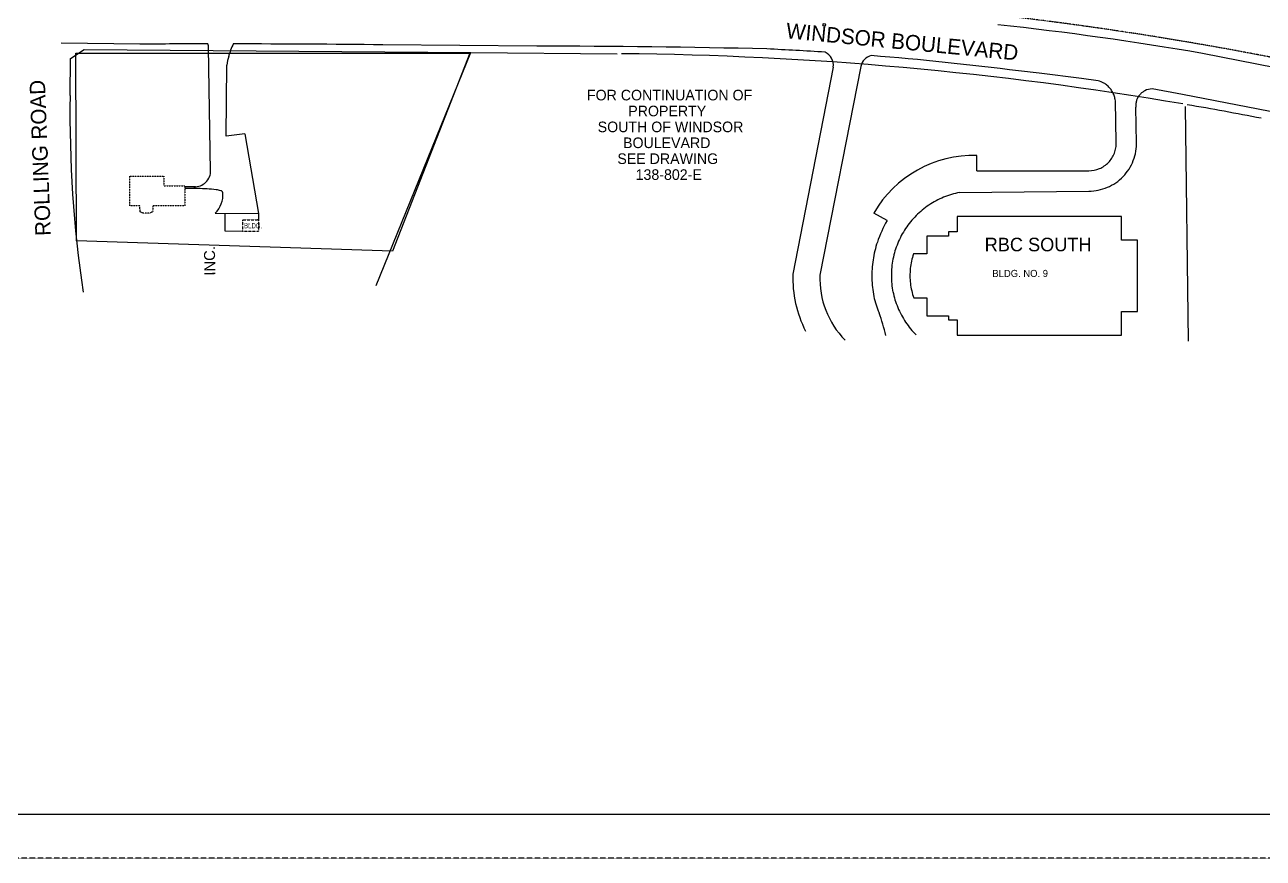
# Model space of a CAD drawing. Header units: inches. Extents: x -46627 to 16189, y -40789 to 47130.
# Drawn here: x -37545 to -20712, y -40789 to -29464 of the extents above; entities that cross this region are included whole.
import ezdxf
from ezdxf.enums import TextEntityAlignment as Align

# ---------------------------------------------------------------- set-up
doc = ezdxf.new("R2010")
doc.units = ezdxf.units.IN
doc.header["$MEASUREMENT"] = 0
for name, pattern in [('DASHED', [0.75, 0.5, -0.25]), ('DIVIDE', [1.25, 0.5, -0.25, 0, -0.25, 0, -0.25]), ('HIDDEN', [0.375, 0.25, -0.125]), ('HIDDEN2', [0.1875, 0.125, -0.0625])]:
    doc.linetypes.add(name, pattern=pattern)
for name, color, linetype in [('19', 7, 'CONTINUOUS'), ('4', 7, 'CONTINUOUS'), ('41', 7, 'CONTINUOUS'), ('55', 7, 'CONTINUOUS'), ('56', 7, 'CONTINUOUS'), ('6', 7, 'CONTINUOUS'), ('7', 7, 'CONTINUOUS'), ('8', 7, 'CONTINUOUS'), ('9', 7, 'CONTINUOUS')]:
    doc.layers.add(name, color=color, linetype=linetype)
doc.styles.add('txt', font='TXT', dxfattribs={"height": 0.2})

msp = doc.modelspace()

# ---------------------------------------------------------------- linework, layer by layer
at = {"layer": '19', "color": 62, "linetype": 'Continuous'}
for p, q in [((-34826.3192, -32024.4623), (-34824.3428, -32264.4875)), ((-34370.2724, -32028.2615), (-34369.5812, -32112.2591)), ((-34824.3428, -32264.4875), (-34584.3176, -32266.4867))]:
    msp.add_line(p, q, dxfattribs=at)
at = {"layer": '19', "color": 2, "linetype": 'Continuous'}
msp.add_circle((-26678.306, -29465.5055, -0.0012), 18.1363, dxfattribs=at)
at = {"layer": '4', "color": 1, "linetype": 'Continuous'}
for p, q in [((-35979.1004, -29726.7323), (-37051.2824, -29715.6827)), ((-35018.8868, -31451.8679), (-35047.1624, -29771.6339)), ((-30586.7672, -29754.9491), (-32679.1148, -29736.6323)), ((-20544.4412, -30048.3071), (-21537.1352, -29853.8147)), ((-34807.0928, -30978.4235), (-34796.81, -30013.2515)), ((-26556.9104, -30039.7307), (-27104.5484, -32851.6331)), ((-26180.948, -30029.3315), (-26737.7756, -32865.4823)), ((-21810.44, -30412.2371), (-22223.0516, -30335.2079)), ((-13982.6588, -31934.0759), (-21810.44, -30412.2371)), ((-22711.0436, -31061.6831), (-22722.0152, -30495.9658)), ((-22434.5684, -31073.2259), (-22444.6664, -30584.2943)), ((-34554.7232, -30945.1103), (-34807.0928, -30978.4235)), ((-34554.7232, -30945.1103), (-34370.2724, -32028.2615)), ((-24605.8556, -31448.7683), (-24605.8832, -31241.4479)), ((-24605.8556, -31448.7683), (-23081.0336, -31448.5739)), ((-35223.5492, -31665.2567), (-35369.2952, -31665.2891)), ((-35192.9864, -31689.2507), (-35369.2904, -31689.2891)), ((-24841.046, -31742.8175), (-23080.9856, -31724.8127)), ((-34958.3324, -32023.3619), (-34370.2724, -32028.2615)), ((-25824.9644, -32125.7051), (-26004.3704, -32022.1223))]:
    msp.add_line(p, q, dxfattribs=at)
msp.add_lwpolyline([(-22955.7992, -30225.6815), (-23183.612, -30193.9931), (-23755.4612, -30120.1907), (-24036.38, -30091.9307)], dxfattribs=at)
for centre, radius, start, end in [((-29048.0151, -73446.143, 0), 44235.0239, 80.22452529, 83.86624971), ((-34924.2485, -230614.9848, 0), 200890.5767, 90.037961111, 90.300936111), ((-35191.0212, -29778.0119), 144, 359.38961111, 21.83543611), ((-34020.3845, -30086.2309), 778.257, 151.9978, 166.14196667), ((-34924.2485, -230614.9848, 0), 200890.5767, 89.359777778, 89.938744444), ((-30791.1997, -175619.504, 0), 145864.805, 88.690713889, 89.919675), ((-29500.5199, -72924.4739, 0), 43180.0142, 86.23939167, 87.28914167), ((-34324.7755, -30038.934), 472.7324, 161.74805278, 176.92769167), ((-26747.304, -30012.5949), 192.0974, 351.88991667, 65.75916667), ((-25993.8032, -30069.943), 192.0974, 103.78936389, 167.76104722), ((-29500.5199, -72924.4739, 0), 43180.0142, 82.73039444, 85.40274167), ((-23036.7339, -30531.6366), 316.479, 60.34464577, 75.18287545), ((-23036.752, -30531.6679, 0), 316.5152, 49.5715, 60.34459444), ((-23036.7785, -30531.699, 0), 316.556, 38.79934167, 49.57151111), ((-23036.8051, -30531.7206, 0), 316.5903, 28.02797778, 38.79936667), ((-23036.8255, -30531.7317, 0), 316.6135, 17.25715, 28.02801389), ((-23036.8337, -30531.7345, 0), 316.6222, 6.48652778, 17.25719444), ((-22215.2461, -30565.2559, 0), 230.2044, 139.06470207, 160.78331632), ((-22215.2856, -30565.2249, 0), 230.1543, 128.203125, 139.06409167), ((-22215.301, -30565.2055, 0), 230.1295, 117.34135278, 128.2031), ((-22215.3087, -30565.1911, 0), 230.1132, 91.92829722, 117.34131389), ((-22215.1605, -30565.2747), 230.2927, 171.64174147, 184.73736702), ((-22215.2113, -30565.2686, 0), 230.2415, 160.783175, 171.6414), ((-23082.0171, -31076.1602), 371.2587, 338.91744444, 350.44356667), ((-23082.0515, -31076.1541), 371.2936, 350.443525, 1.968925), ((-23082.1663, -31076.1793), 647.6051, 350.443525, 1.968925), ((-23082.1956, -31076.1797), 647.6344, 1.96887222, 2.220525), ((-24650.7248, -32804.0698), 1563.2652, 88.35628056, 149.98664722), ((-23081.9287, -31076.2057), 371.1587, 315.862175, 327.39036667), ((-23081.9728, -31076.1774), 371.2112, 327.39036389, 338.91746944), ((-23082.0291, -31076.22), 647.4614, 327.39036389, 338.91746944), ((-23082.1063, -31076.1899), 647.5442, 338.91744444, 350.44356667), ((-35235.0518, -31449.5634), 216, 266.97263333, 1.70788889), ((-23089.5642, -31055.0405), 393.6259, 271.2417971, 292.63742321), ((-23081.8718, -31076.2709), 371.0718, 292.80291944, 304.33291111), ((-23081.8934, -31076.2397), 371.1098, 304.33295, 315.86215556), ((-23081.9521, -31076.2693), 647.3699, 315.862175, 327.39036667), ((-23081.8529, -31076.3831), 647.2182, 292.80291944, 304.33291111), ((-23081.8906, -31076.3286), 647.2845, 304.33295, 315.86215556), ((-35260.0018, -34523.0015), 2834.5436, 83.59132222, 88.64526944), ((-35201.6754, -31771.7858), 350.0092, 314.046875, 4.21416389), ((-34991.7773, -32044.6039), 341.8433, 71.14721389, 81.90006667), ((-34880.4448, -31749.0815), 27.9952, 6.18467778, 91.78106111), ((-24616.1204, -32871.2238, 0), 1150.6069, 112.525025, 123.77723333), ((-24616.1446, -32871.1679, 0), 1150.5461, 101.27237222, 112.52497778), ((-23089.1909, -31056.1277), 668.7353, 270.70302716, 292.70989029), ((-24616.0573, -32871.3168, 0), 1150.7194, 123.77726944, 135.02874444), ((-24409.1077, -32942.2703, 0), 1634.5219, 150.026725, 161.29), ((-24615.9531, -32871.4203, 0), 1150.8662, 135.02876389, 146.27928056), ((-24615.8206, -32871.5087, 0), 1151.0255, 146.27928333, 157.52876389), ((-24605.1788, -32875.8235, 0), 1427.4977, 161.29160833, 171.28565833), ((-24615.6855, -32871.565, 0), 1151.1719, 157.52874444, 168.77726944), ((-24615.5748, -32871.5877, 0), 1151.2849, 168.77723333, 180.025025), ((-24605.0668, -32875.8414, 0), 1427.611, 171.28562778, 181.27915), ((-25542.0124, -32910.6356), 1563.6497, 177.8375, 207.19948889), ((-25542.0124, -32910.6356), 1196.6155, 177.8375, 224.41433333), ((-24605.0068, -32875.8409, 0), 1427.671, 181.27911667, 191.27235833), ((-24615.5145, -32871.5887, 0), 1151.3451, 180.02497778, 191.272375), ((-24643.8058, -32849.0545), 1395.2674, 192.66268056, 202.36432778), ((-24615.6831, -32864.949, 0), 1151.3451, 191.27232222, 202.51971944), ((-24615.7384, -32864.973, 0), 1151.2849, 202.51967222, 213.76746389), ((-27771.1302, -34092.8837), 1970.499, 11.90649167, 21.21112222), ((-24615.8319, -32865.0364, 0), 1151.1719, 213.76742778, 225.01595278)]:
    msp.add_arc(centre, radius, start, end, dxfattribs=at)
at = {"layer": '41', "color": 94, "linetype": 'Continuous', "elevation": -0.0012}
msp.add_lwpolyline([(-36852.3836, -29851.2827), (-31495.316, -29851.2827), (-32545.6424, -32538.6311), (-36843.0692, -32401.2143)], close=True, dxfattribs=at)
at = {"layer": '55', "color": 7, "linetype": 'DASHED'}
msp.add_line((3547.4056, -40788.7463), (-46627.2896, -40788.7463), dxfattribs=at)
at = {"layer": '55', "color": 7, "linetype": 'Continuous'}
msp.add_lwpolyline([(-46029.9716, -5557.7363), (-46029.9716, -40191.4283), (2950.0876, -40191.4283), (2950.0876, -5546.9843), (-46029.9716, -5546.9843)], dxfattribs=at)
at = {"layer": '56', "color": 7, "linetype": 'Continuous'}
msp.add_line((-46029.9716, -40191.4283), (-18551.4668, -40191.4283), dxfattribs=at)
at = {"layer": '6', "color": 7, "linetype": 'HIDDEN'}
for p, q in [((-34585.5668, -32114.8679), (-34369.5812, -32112.2591)), ((-34585.5668, -32114.8679), (-34584.3176, -32266.4867)), ((-34369.5812, -32112.2591), (-34368.296, -32268.2855)), ((-34584.3176, -32266.4867), (-34368.296, -32268.2855))]:
    msp.add_line(p, q, dxfattribs=at)
at = {"layer": '6', "color": 7, "linetype": 'Continuous'}
for p, q in [((-22637.8832, -32070.0779), (-24870.458, -32070.3779)), ((-22637.8832, -32070.0779), (-24870.458, -32070.3779)), ((-24870.458, -32070.3779), (-24870.4436, -32277.5675)), ((-24870.458, -32070.3779), (-24870.4436, -32277.5675)), ((-22637.84, -32392.3751), (-22637.8832, -32070.0779)), ((-22637.84, -32392.3751), (-22637.8832, -32070.0779)), ((-24870.4436, -32277.5675), (-24991.256, -32277.5771)), ((-24870.4436, -32277.5675), (-24991.256, -32277.5771)), ((-24991.256, -32277.5771), (-24991.2356, -32335.1291)), ((-24991.256, -32277.5771), (-24991.2356, -32335.1291)), ((-24991.2356, -32335.1291), (-25284.7112, -32335.1783)), ((-24991.2356, -32335.1291), (-25284.7112, -32335.1783)), ((-25284.7112, -32335.1783), (-25284.68, -32576.9231)), ((-25284.7112, -32335.1783), (-25284.68, -32576.9231)), ((-22419.1892, -32392.3547), (-22637.84, -32392.3751)), ((-22419.1892, -32392.3547), (-22637.84, -32392.3751)), ((-22419.08, -33359.2511), (-22419.1892, -32392.3547)), ((-22419.08, -33359.2511), (-22419.1892, -32392.3547)), ((-25284.68, -32576.9231), (-25464.6896, -32576.9531)), ((-25284.68, -32576.9231), (-25464.6896, -32576.9531)), ((-25461.404, -33175.4987), (-25284.596, -33175.4735)), ((-25461.404, -33175.4987), (-25284.596, -33175.4735)), ((-25284.596, -33175.4735), (-25284.5696, -33417.1955)), ((-25284.596, -33175.4735), (-25284.5696, -33417.1955)), ((-25284.5696, -33417.1955), (-24991.0904, -33417.1691)), ((-25284.5696, -33417.1955), (-24991.0904, -33417.1691)), ((-24991.0904, -33417.1691), (-24991.1036, -33474.7295)), ((-24991.0904, -33417.1691), (-24991.1036, -33474.7295)), ((-24991.1036, -33474.7295), (-24870.2732, -33474.6911)), ((-24991.1036, -33474.7295), (-24870.2732, -33474.6911)), ((-24870.2732, -33474.6911), (-24870.2336, -33681.8879)), ((-24870.2732, -33474.6911), (-24870.2336, -33681.8879)), ((-22637.7032, -33359.2907), (-22419.08, -33359.2511)), ((-22637.7032, -33359.2907), (-22419.08, -33359.2511)), ((-22637.6564, -33681.5999), (-22637.7032, -33359.2907)), ((-22637.6564, -33681.5999), (-22637.7032, -33359.2907))]:
    msp.add_line(p, q, dxfattribs=at)
at = {"layer": '6', "color": 2, "linetype": 'Continuous'}
msp.add_line((-24870.2336, -33681.8879), (-22637.6564, -33681.5999), dxfattribs=at)
at = {"layer": '6', "color": 7, "linetype": 'HIDDEN2'}
msp.add_lwpolyline([(-36117.35, -31519.7783), (-35657.0048, -31519.7123), (-35657.0012, -31652.1107), (-35369.2976, -31652.0675), (-35369.2388, -31922.5547), (-35806.5596, -31922.6243), (-35806.5608, -32003.1671), (-35846.5244, -32026.2251), (-35939.2604, -32026.2299), (-35979.1724, -32003.2211), (-35979.2156, -31922.6375), (-36117.2996, -31922.6543)], close=True, dxfattribs=at)
at = {"layer": '6', "color": 7, "linetype": 'Continuous'}
for centre, radius, start, end in [((-24616.1608, -32872.155), 898.0241, 160.8874, 173.83896111), ((-24616.1305, -32872.1595), 898.0547, 173.83888611, 186.79015278), ((-24616.163, -32872.1646), 898.0219, 186.790075, 199.74165833)]:
    msp.add_arc(centre, radius, start, end, dxfattribs=at)
at = {"layer": '7', "color": 32, "linetype": 'Continuous'}
for p, q in [((-36929.6228, -30424.0427), (-36922.6016, -29923.8683)), ((-36922.6016, -29923.8683), (-36739.8248, -29800.3379)), ((-36739.8248, -29800.3379), (-31483.2692, -29842.1339)), ((-21774.0116, -30575.8259), (-21732.5312, -33761.7203))]:
    msp.add_line(p, q, dxfattribs=at)
msp.add_lwpolyline([(-32767.8824, -33004.6547), (-31483.2692, -29842.1339), (-29494.8416, -29857.9439)], dxfattribs=at)
for centre, radius, start, end in [((-29843.1441, -77436.6786), 47580, 80.27257222, 89.50831944), ((-20162.6037, -30660.0731), 16768.68, 179.19349722, 188.36227778), ((-29843.1441, -77436.6786), 47580, 78.97201667, 80.20031944)]:
    msp.add_arc(centre, radius, start, end, dxfattribs=at)
at = {"layer": '9', "color": 3, "linetype": 'DIVIDE'}
msp.add_arc((-29843.0673, -77436.7095), 48420.0302, 78.97161389, 83.80683611, dxfattribs=at)
at = {"layer": '9', "color": 5, "linetype": 'Continuous'}
for centre, radius, start, end in [((-22215.2631, -30565.2444, 0), 230.1841, 139.0641, 149.92413056), ((-22215.1829, -30565.2714, 0), 230.2701, 182.49893611, 184.73881667)]:
    msp.add_arc(centre, radius, start, end, dxfattribs=at)

# ---------------------------------------------------------------- texts
at = {"layer": '19', "color": 62, "linetype": 'Continuous', "style": 'txt', "width": 0.683617}
msp.add_text('BLDG.', height=72, rotation=359.25612538, dxfattribs=at).set_placement((-34565.2424, -32228.1035))
at = {"layer": '4', "color": 1, "linetype": 'Continuous', "style": 'txt'}
for s, height, rotation, width, p in [('WINDSOR BOULEVARD', 209.5308, 354.48726746, 1.002239, (-27205.2764, -29645.6447)), ('ROLLING ROAD', 209.892, 92.20919551, 1.000051, (-37190.6924, -32328.9983))]:
    msp.add_text(s, height=height, rotation=rotation, dxfattribs=dict(at, width=width)).set_placement(p)
at = {"layer": '6', "color": 7, "linetype": 'Continuous', "style": 'txt'}
for s, height, p in [('RBC SOUTH', 184.57404, (-23771.7101, -32542.361)), ('BLDG. NO. 9', 96, (-24015.848, -32890.7279))]:
    msp.add_text(s, height=height, dxfattribs=at).set_placement(p, align=Align.CENTER)
at = {"layer": '7', "color": 7, "linetype": 'Continuous', "style": 'txt'}
for s, width, p in [('FOR CONTINUATION OF', 0.9998, (-28780.7708, -30491.6543)), ('SOUTH OF WINDSOR', 1.0002, (-28768.238, -30923.7659)), ('BOULEVARD', 0.999592, (-28819.3136, -31139.8211)), ('SEE DRAWING', 1.000067, (-28805.726, -31355.8763)), ('138-802-E', 0.999592, (-28792.6844, -31571.9315))]:
    msp.add_text(s, height=144.0372, dxfattribs=dict(at, width=width)).set_placement(p, align=Align.CENTER)
msp.add_text('PROPERTY', height=144.0372, dxfattribs=at).set_placement((-28813.0916, -30707.7083), align=Align.CENTER)
at = {"layer": '8', "color": 52, "linetype": 'Continuous', "style": 'txt', "width": 1.004259}
msp.add_text('INC.', height=149.316, rotation=91.13677578, dxfattribs=at).set_placement((-34953.896, -32871.1343))

doc.saveas('drawing.dxf')
